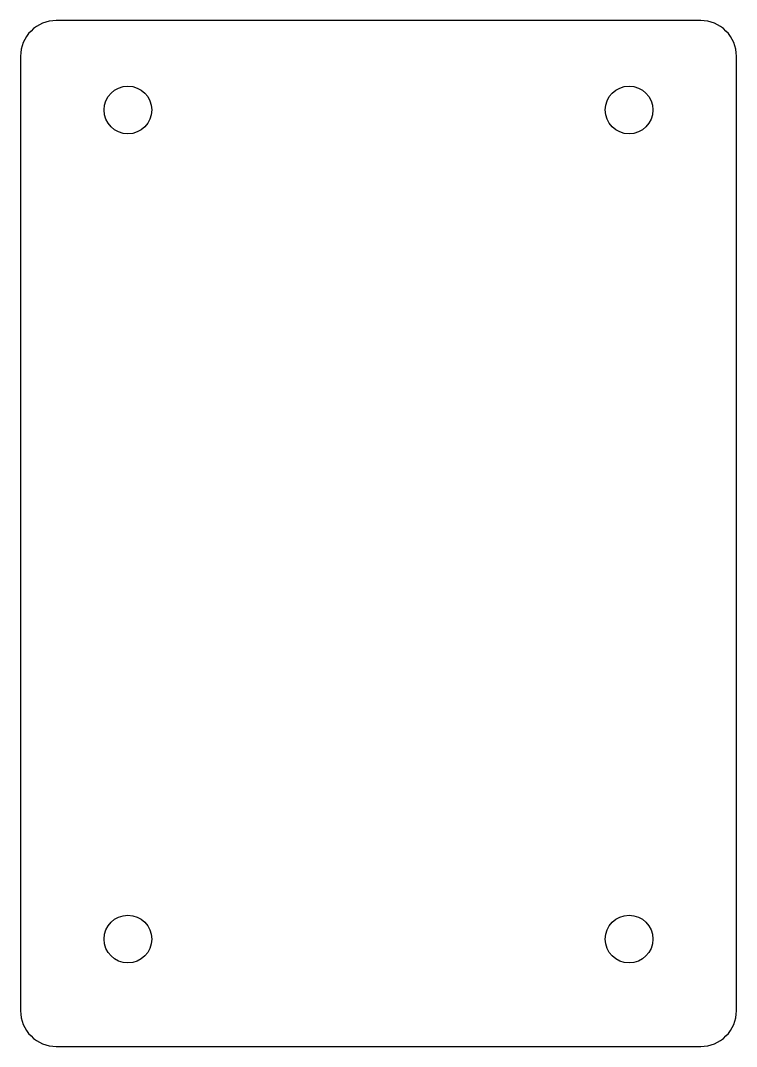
# Model space of a CAD drawing. Header units: millimetres. Extents: x 1.5 to 61.5, y -86.5 to -0.5.
import ezdxf

# ---------------------------------------------------------------- set-up
doc = ezdxf.new("R2010")
doc.units = ezdxf.units.MM
doc.header["$MEASUREMENT"] = 0
doc.layers.get('0').update_dxf_attribs({"true_color": 0xffffff})

msp = doc.modelspace()

# ---------------------------------------------------------------- linework, layer by layer
msp.add_lwpolyline([(58.5, -0.5), (4.5, -0.5, 0.414214), (1.5, -3.5), (1.5, -83.5, 0.414214), (4.5, -86.5), (58.5, -86.5, 0.414214), (61.5, -83.5), (61.5, -3.5, 0.414214)], format="xyb", close=True)
for centre in [(10.5, -8), (10.5, -8), (52.5, -8), (52.5, -8), (10.5, -77.5), (10.5, -77.5), (52.5, -77.5), (52.5, -77.5)]:
    msp.add_circle(centre, 2)

doc.saveas('drawing.dxf')
